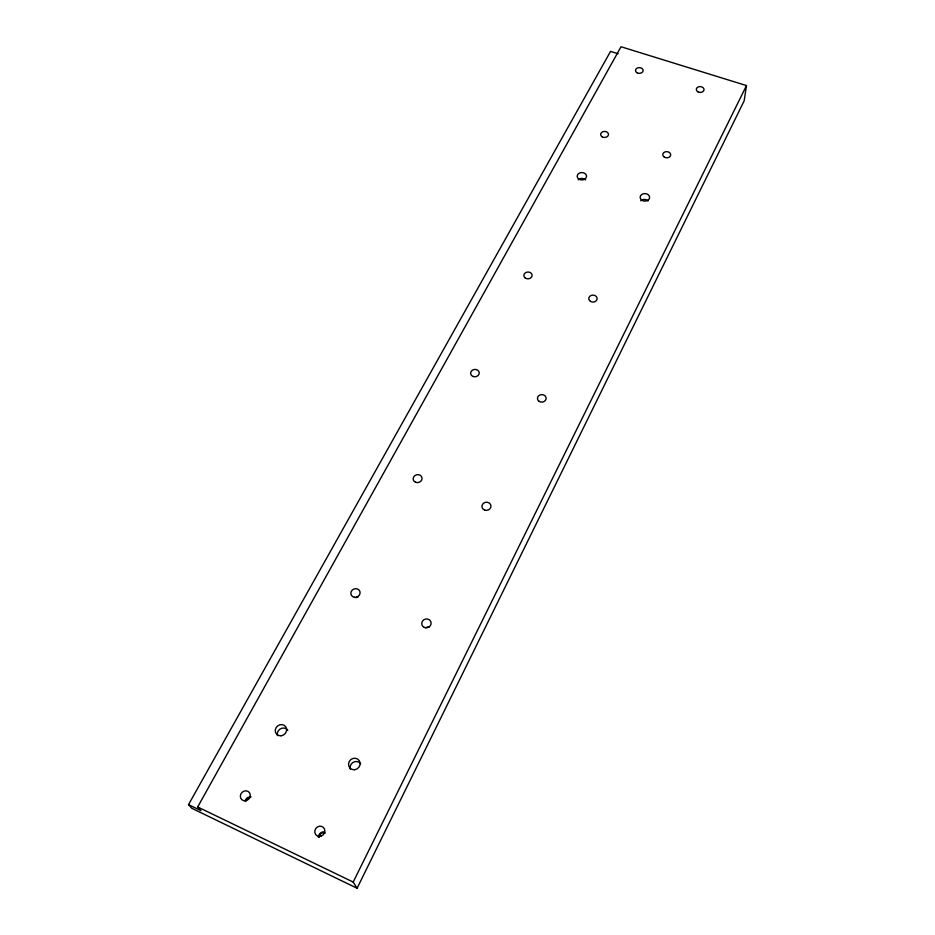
<?xml version="1.0" encoding="UTF-8"?>
<svg xmlns="http://www.w3.org/2000/svg" width="935" height="935" viewBox="0 0 935 935"><rect width="100%" height="100%" fill="white"/><g stroke="black" fill="none" stroke-linecap="round" stroke-linejoin="round"><path stroke-width="1.4" d="M188.519 804.638L200.955 810.657L197.682 806.975L621.004 46.75L746.481 85.576L744.155 100.851L357.1 888.25L191.827 808.296L188.519 804.638L610.543 51.378L618.14 53.739M357.1 888.25L353.196 882.067L746.481 85.576M197.682 806.975L353.196 882.067M319.267 837.292A4.289 3.974 -53.1 0 1 325.298 833.073M245.94 801.155A4.243 3.845 -47.5 0 1 249.82 797.765M277.473 735.588A5.879 5.376 -40.3 0 1 287.805 730.317M350.333 769.236A5.926 5.563 -43.5 0 1 360.7 763.837M640.697 200.85A4.71 3.763 2.1 0 1 648.177 200.908M578.169 179.847A4.652 3.682 -0.7 0 1 585.532 179.894M425.764 627.759A4.675 4.371 -19.2 0 1 429.247 626.976M355.838 597.769A4.64 4.231 -23.4 0 1 358.093 596.962M318.391 837.386A5.201 4.827 -53.1 0 1 324.503 831.881M245.11 801.014A5.154 4.675 -47.5 0 1 251.094 796.936M281.038 735.787A5.926 5.411 -39.9 0 0 285.853 726.892A5.926 5.411 -39.9 0 0 275.954 727.909A5.926 5.411 -39.9 0 0 281.038 735.787M354.564 769.727A5.961 5.598 -43 0 0 359.227 760.599A5.961 5.598 -43 0 0 349.187 761.628A5.961 5.598 -43 0 0 354.564 769.727M642.018 200.335A4.745 3.775 2 0 0 649.58 197.881A4.745 3.775 2 0 0 643.011 193.861A4.745 3.775 2 0 0 642.018 200.335M578.975 179.169A4.675 3.693 -0.7 0 0 586.49 176.75A4.675 3.693 -0.7 0 0 580.132 172.823A4.675 3.693 -0.7 0 0 578.975 179.169M697.907 91.817A3.869 2.922 3 0 0 704.008 89.889A3.869 2.922 3 0 0 698.597 86.803A3.869 2.922 3 0 0 697.907 91.817M637.027 72.755A3.81 2.863 0.8 0 0 643.105 70.85A3.81 2.863 0.8 0 0 637.834 67.834A3.81 2.863 0.8 0 0 637.027 72.755M664.376 157.162A3.962 3.086 2.5 0 0 670.676 155.14A3.962 3.086 2.5 0 0 665.159 151.856A3.962 3.086 2.5 0 0 664.376 157.162M602.257 136.884A3.915 3.027 0 0 0 608.463 134.78A3.915 3.027 0 0 0 603.005 131.671A3.915 3.027 0 0 0 602.257 136.884M590.382 301.327A4.184 3.483 0.5 0 0 597.103 299.083A4.184 3.483 0.5 0 0 591.387 295.355A4.184 3.483 0.5 0 0 590.382 301.327M525.376 278.116A4.137 3.413 -3 0 0 532.062 275.907A4.137 3.413 -3 0 0 526.522 272.26A4.137 3.413 -3 0 0 525.376 278.116M539.063 401.325A4.348 3.763 -2.1 0 0 546.087 398.918A4.348 3.763 -2.1 0 0 540.243 394.862A4.348 3.763 -2.1 0 0 539.063 401.325M473.098 376.478A4.289 3.682 -6.4 0 0 479.211 372.656A4.289 3.682 -6.4 0 0 472.491 370.131A4.289 3.682 -6.4 0 0 473.098 376.478M484.552 510.031A4.523 4.079 -7.2 0 0 490.957 505.823A4.523 4.079 -7.2 0 0 483.874 502.995A4.523 4.079 -7.2 0 0 484.552 510.031M415.631 482.285A4.476 3.974 -12.4 0 0 422.047 478.171A4.476 3.974 -12.4 0 0 415.14 475.401A4.476 3.974 -12.4 0 0 415.631 482.285M245.321 800.781A5.224 4.733 -46.9 0 0 249.598 792.88A5.224 4.733 -46.9 0 0 240.996 793.768A5.224 4.733 -46.9 0 0 245.321 800.781M321.243 836.1A5.271 4.897 -52.2 0 0 323.265 827.323A5.271 4.897 -52.2 0 0 314.908 830.479A5.271 4.897 -52.2 0 0 321.243 836.1M424.338 627.443A4.733 4.418 -18.8 0 0 431.117 622.897A4.733 4.418 -18.8 0 0 423.812 619.788A4.733 4.418 -18.8 0 0 424.338 627.443M354.458 597.29A4.698 4.278 -23 0 0 359.893 591.434A4.698 4.278 -23 0 0 352.063 590.277A4.698 4.278 -23 0 0 354.458 597.29"/></g></svg>
